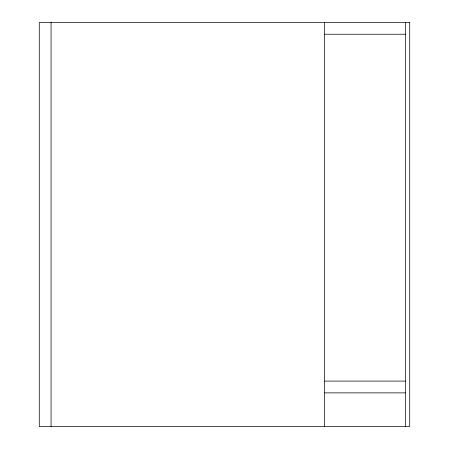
<?xml version="1.0" encoding="UTF-8"?>
<svg xmlns="http://www.w3.org/2000/svg" width="449" height="449" viewBox="0 0 449 449"><rect width="100%" height="100%" fill="white"/><g stroke="black" fill="none" stroke-linecap="round" stroke-linejoin="round"><path stroke-width="0.67" d="M324.728 34.236L405.335 34.236M324.728 381.089L405.335 381.089M324.728 392.875L405.335 392.875M405.335 22.45L405.335 426.55M324.515 22.45L324.515 426.55M51.074 22.45L51.074 426.55M409.713 22.45L39.288 22.45L39.288 426.55L409.713 426.55L409.713 22.45"/></g></svg>
